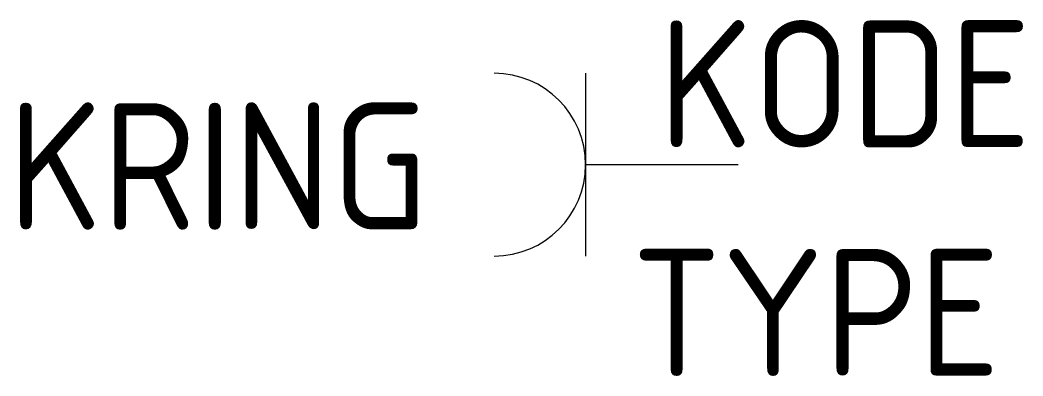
# Model space of a CAD drawing. Extents: x -14.1 to 5.6, y -4.2 to 2.8.
import ezdxf
from ezdxf.enums import TextEntityAlignment as Align

# ---------------------------------------------------------------- set-up
doc = ezdxf.new("R2010")
doc.units = 0
doc.layers.get('0').update_dxf_attribs({"linetype": 'CONTINUOUS'})
doc.styles.get("Standard").update_dxf_attribs({"font": 'iso8.shx'})

msp = doc.modelspace()

# ---------------------------------------------------------------- linework, layer by layer
for p, q in [((-3, 1.8), (-3, -1.8)), ((0, 0), (-3, 0))]:
    msp.add_line(p, q)
msp.add_arc((-4.8, 0), 1.8, 270, 90)

# ---------------------------------------------------------------- texts
for tag, p in [('KODE', (-1.568, 0.34)), ('TYPE', (-2.094, -4.16))]:
    msp.add_attdef(tag, p, 'XXX', height=2.5)
msp.add_attdef('KRING', text='XXX', height=2.5).set_placement((-6.094, -1.28), align=Align.RIGHT)

doc.saveas('drawing.dxf')
